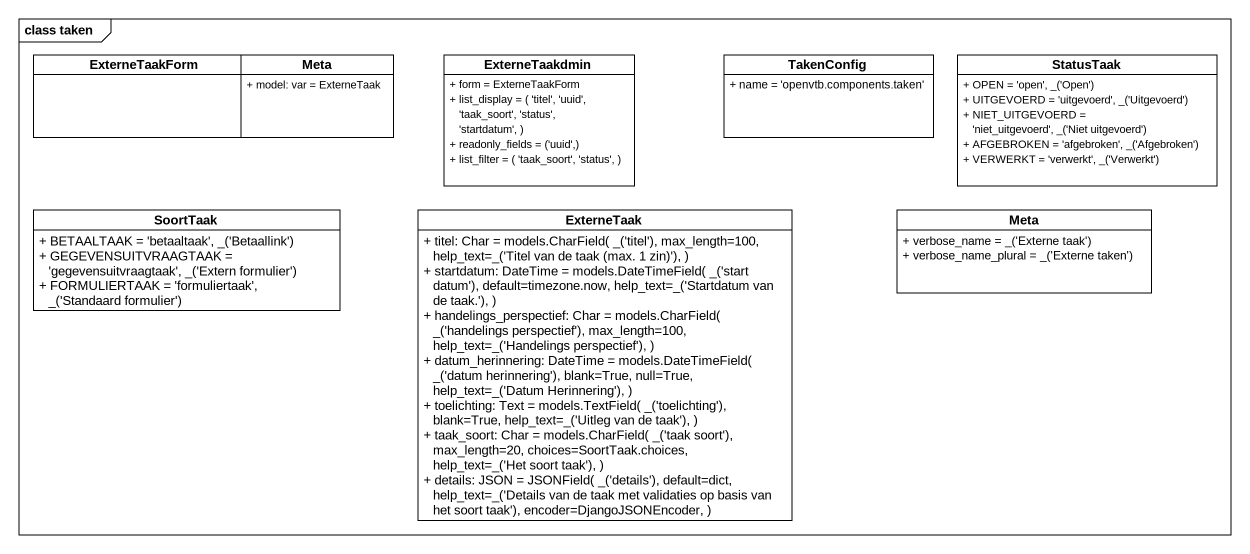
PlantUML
@startuml
mainframe class taken
hide circle
hide empty members
skinparam classAttributeIconSize 0
class ExterneTaakForm
class Meta {
  + model: var = ExterneTaak
}
class ExterneTaakdmin {
  + form = ExterneTaakForm
  {field} + list_display = ( 'titel', 'uuid', 'taak_soort', 'status', 'startdatum', )
  {field} + readonly_fields = ('uuid',)
  {field} + list_filter = ( 'taak_soort', 'status', )
}
class TakenConfig {
  + name = 'openvtb.components.taken'
}
class StatusTaak {
  {field} + OPEN = 'open', _('Open')
  {field} + UITGEVOERD = 'uitgevoerd', _('Uitgevoerd')
  {field} + NIET_UITGEVOERD = 'niet_uitgevoerd', _('Niet uitgevoerd')
  {field} + AFGEBROKEN = 'afgebroken', _('Afgebroken')
  {field} + VERWERKT = 'verwerkt', _('Verwerkt')
}
class SoortTaak {
  {field} + BETAALTAAK = 'betaaltaak', _('Betaallink')
  {field} + GEGEVENSUITVRAAGTAAK = 'gegevensuitvraagtaak', _('Extern formulier')
  {field} + FORMULIERTAAK = 'formuliertaak', _('Standaard formulier')
}
class ExterneTaak {
  {field} + titel: Char = models.CharField( _('titel'), max_length=100, help_text=_('Titel van de taak (max. 1 zin)'), )
  {field} + startdatum: DateTime = models.DateTimeField( _('start datum'), default=timezone.now, help_text=_('Startdatum van de taak.'), )
  {field} + handelings_perspectief: Char = models.CharField( _('handelings perspectief'), max_length=100, help_text=_('Handelings perspectief'), )
  {field} + datum_herinnering: DateTime = models.DateTimeField( _('datum herinnering'), blank=True, null=True, help_text=_('Datum Herinnering'), )
  {field} + toelichting: Text = models.TextField( _('toelichting'), blank=True, help_text=_('Uitleg van de taak'), )
  {field} + taak_soort: Char = models.CharField( _('taak soort'), max_length=20, choices=SoortTaak.choices, help_text=_('Het soort taak'), )
  {field} + details: JSON = JSONField( _('details'), default=dict, help_text=_('Details van de taak met validaties op basis van het soort taak'), encoder=DjangoJSONEncoder, )
}
class "Meta" as Meta_2 {
  {field} + verbose_name = _('Externe taak')
  {field} + verbose_name_plural = _('Externe taken')
}
@enduml
